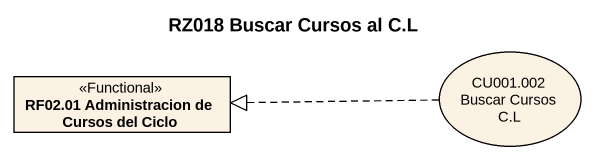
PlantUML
@startuml
title RZ018 Buscar Cursos al C.L
allowmixing
hide circle
hide empty members
class "RF02.01 Administracion de Cursos del Ciclo" as RF02_01_Administracion_de <<Functional>>
usecase "CU001.002 Buscar Cursos C.L" as CU001_002_Buscar_Cursos_C_L
CU001_002_Buscar_Cursos_C_L .left.|> RF02_01_Administracion_de
@enduml
